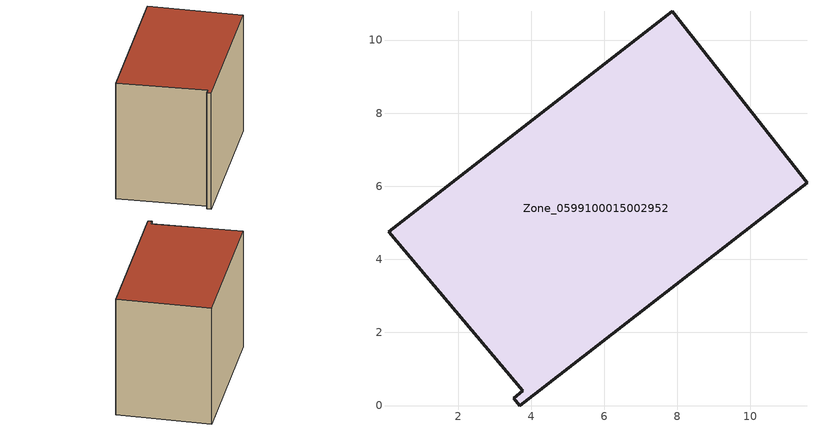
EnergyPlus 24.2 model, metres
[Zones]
Zone_0599100015002952
 floor ground (C_G): 0.1,4.76 7.86,10.78 11.55,6.09 3.69,0 3.52,0.2 3.77,0.41 z0.94
 wall outside (C_F): 11.55,6.09 7.86,10.78 0.1,4.76 3.77,0.41 3.52,0.2 3.69,0 11.55,6.09 z0.94:9.04
 roof outside (C_R): 7.86,10.78 0.1,4.76 3.77,0.41 3.52,0.2 3.69,0 11.55,6.09 z9.04
[BUILDING]
Pand.0599100015002952: North Axis=0; Terrain=City; Loads Convergence Tolerance Value=0.04; Temperature Convergence Tolerance Value=0.4; Solar Distribution=FullExterior; Maximum Number of Warmup Days=25; Minimum Number of Warmup Days=1
[Site:Location]
Rotterdam.The.Hague.AP_ZH_NLD Design_Conditions: Latitude=51.96; Longitude=4.45; Time Zone=1; Elevation=-4.5
[SITE:GROUNDTEMPERATURE:BUILDINGSURFACE]
18, 18, 18, 18, 18, 18, 18, 18, 18, 18, 18, 18
[MATERIAL] Thermal Absorptance=0.9; Solar Absorptance=0.7; Visible Absorptance=0.7
Name | Roughness | Thickness | Conductivity | Density | Specific Heat
G.TI.1965-1974 | MediumSmooth | 0.15 | 0.882353 | 540 | 1210
F.TI.1965-1974 | Rough | 0.3 | 0.697674 | 1920 | 840
R.TI.1965-1974 | MediumRough | 0.2 | 0.232558 | 1500 | 1000
[CONSTRUCTION]
C_G: G.TI.1965-1974
C_F: F.TI.1965-1974
C_R: R.TI.1965-1974
[ZONE]
Zone_0599100015002952: Type=1; Multiplier=1; Ceiling Height=Autocalculate; Volume=Autocalculate; Floor Area=autocalculate; Part of Total Floor Area=Yes
[ZONEINFILTRATION:DESIGNFLOWRATE]
Infil_Zone_0599100015002952: Zone or ZoneList or Space or SpaceList=Zone_0599100015002952; Schedule=AlwaysOn; Design Flow Rate Calculation Method=Flow/Area; Flow Rate per Floor Area=0.003; Constant Term Coefficient=1; Temperature Term Coefficient=0; Velocity Term Coefficient=0; Velocity Squared Term Coefficient=0
[HVACTEMPLATE:ZONE:IDEALLOADSAIRSYSTEM]
Zone_0599100015002952: Maximum Heating Supply Air Temperature=50; Minimum Cooling Supply Air Temperature=13; Maximum Heating Supply Air Humidity Ratio=0.0156; Minimum Cooling Supply Air Humidity Ratio=0.0077; Heating Limit=NoLimit; Cooling Limit=NoLimit; Dehumidification Control Type=ConstantSensibleHeatRatio; Cooling Sensible Heat Ratio=0.7; Dehumidification Setpoint=60; Humidification Control Type=None; Humidification Setpoint=30; Outdoor Air Method=None; Outdoor Air Flow Rate per Person=0.00944; Outdoor Air Flow Rate per Zone Floor Area=0; Outdoor Air Flow Rate per Zone=0; Demand Controlled Ventilation Type=None; Outdoor Air Economizer Type=NoEconomizer; Heat Recovery Type=None; Sensible Heat Recovery Effectiveness=0.7; Latent Heat Recovery Effectiveness=0.65
[ZONECONTROL:THERMOSTAT]
ThermostatControl_Zone_0599100015002952: Zone or ZoneList=Zone_0599100015002952; Control Type Schedule=DualSetpointControlType; Control 1=Thermostat_Zone_0599100015002952; Temperature Difference Between Cutout And Setpoint=0
[THERMOSTATSETPOINT:DUALSETPOINT]
Thermostat_Zone_0599100015002952: Heating Setpoint Temperature Schedule=HeatingSetpoint_Zone_0599100015002952; Cooling Setpoint Temperature Schedule=CoolingSetpoint_Zone_0599100015002952
[SCHEDULE:COMPACT]
HeatingSetpoint_Zone_0599100015002952: Through: 12/31, For: AllDays, Until: 24:00, 21
CoolingSetpoint_Zone_0599100015002952: Through: 12/31, For: AllDays, Until: 24:00, 24
DualSetpointControlType: Through: 12/31, For: AllDays, Until: 24:00, 4
AlwaysOn: Through: 12/31, For: AllDays, Until: 24:00, 1
